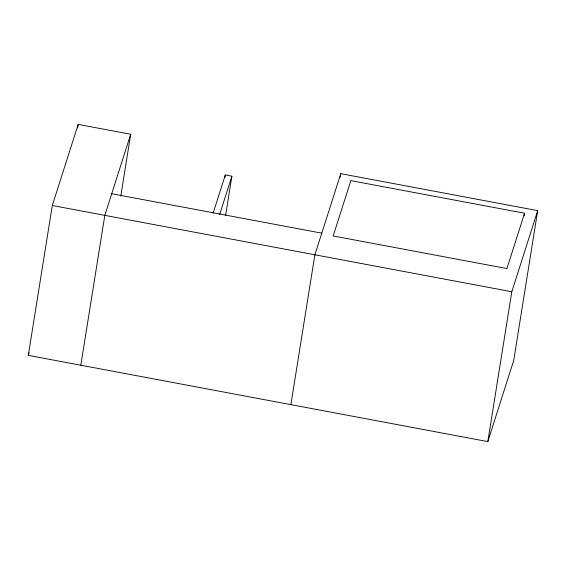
<?xml version="1.0" encoding="UTF-8"?>
<svg xmlns="http://www.w3.org/2000/svg" width="566" height="566" viewBox="0 0 566 566"><rect width="100%" height="100%" fill="white"/><g stroke="black" fill="none" stroke-linecap="round" stroke-linejoin="round"><path stroke-width="0.85" d="M290.882 404.64L314.88 254.785L340.767 173.677L537.7 210.637L513.702 360.492L487.814 441.6L28.3 355.363L52.298 205.508L78.186 124.4L130.696 134.255L120.791 196.112M77.627 127.888L78.186 124.4M80.818 365.219L104.816 215.363L130.696 134.255M224.9 177.59L225.318 174.972L231.883 176.203L225.601 215.441M340.208 177.158L340.767 173.677M487.814 441.6L511.813 291.745L537.7 210.637M524.151 215.851L524.569 213.233L350.842 180.632L333.183 235.965L506.91 268.567L524.569 213.233M28.3 355.363L29.099 352.859M213.078 213.325L225.318 174.972M219.643 214.556L231.883 176.203M111.714 193.735L321.785 233.157M52.298 205.508L511.813 291.745"/></g></svg>
